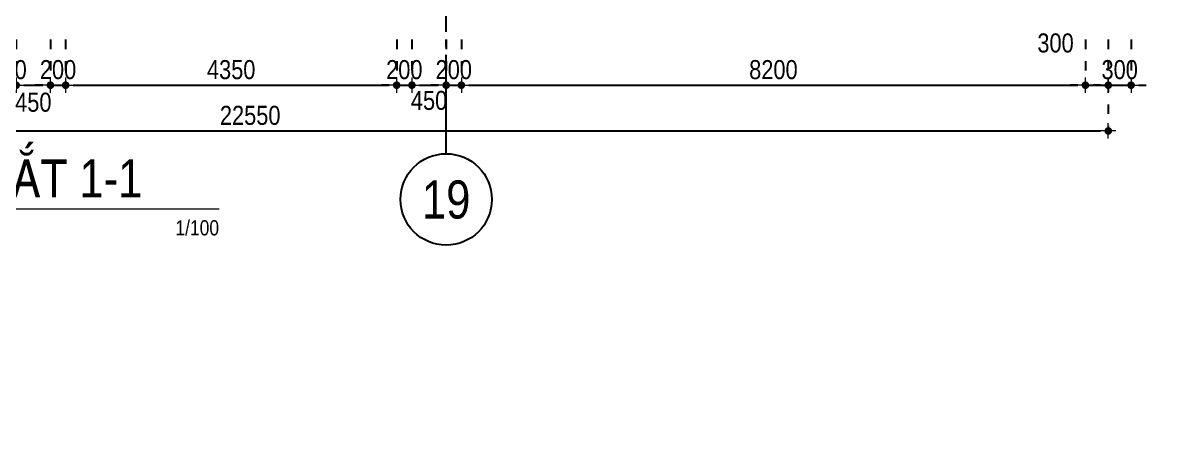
# Model space of a CAD drawing. Header units: millimetres. Extents: x -3021235 to -2791292, y 574414 to 656108.
# Drawn here: x -2971346 to -2956235, y 624110 to 629649 of the extents above; entities that cross this region are included whole.
import ezdxf
from ezdxf.enums import TextEntityAlignment as Align
from ezdxf.xclip import XClip

# ---------------------------------------------------------------- set-up
doc = ezdxf.new("R2010")
doc.units = ezdxf.units.MM
doc.header["$LTSCALE"] = 100
doc.header["$MEASUREMENT"] = 0
for name, pattern in [('A14-Chi Tiet Be Nuoc SH+PCCC$0$Grid Line 200$0$Center101', [13, 10, -1, 1, -1]), ('A8-Chi tiet ramp doc$0$Grid Level$0$Center101', [13, 10, -1, 1, -1]), ('CHG_XX_Luoi truc$0$MB_Luoi truc$0$Center101', [13, 10, -1, 1, -1]), ('HIDDEN5', [2.8375, 1.25, -1.5875])]:
    doc.linetypes.add(name, pattern=pattern)
doc.layers.get('0').update_dxf_attribs({"lineweight": 9})
doc.layers.get('Defpoints').update_dxf_attribs({"color": 254, "lineweight": 0})
for name, color, linetype, lineweight in [("'S_General_Dim_1", 1, 'Continuous', 18), ('CHG_XX_Cot_Ham 1$0$Ap0311_H', 8, 'Continuous', 15), ('CHG_XX_Cot_Ham 2$0$NS-Pier-H2', 150, 'Continuous', 13), ('CHG_XX_Damsan_Ham 1$0$DGIONG', 4, 'Continuous', 13), ('CHG_XX_Damsan_Ham 2$0$CHG_XX_Damsan_Ham 2$0$DBAO', 3, 'Continuous', 13), ('CHG_XX_Damsan_Ham 2$0$CHG_XX_Damsan_Ham 2$0$mach ngung thi cong', 6, 'Continuous', 13), ('CHG_XX_Damsan_Ham 2$0$HATCH', 154, 'Continuous', 9)]:
    doc.layers.add(name, color=color, linetype=linetype, lineweight=lineweight)
for name, color, linetype in [('A14-Chi Tiet Be Nuoc SH+PCCC$0$CHI TIET RAMP DOC$0$Title Line', 24, 'Continuous'), ('A14-Chi Tiet Be Nuoc SH+PCCC$0$CHI TIET RAMP DOC$0$Title Text', 1, 'Continuous'), ('A14-Chi Tiet Be Nuoc SH+PCCC$0$Grid Line 200$0$Grid Line', 251, 'A14-Chi Tiet Be Nuoc SH+PCCC$0$Grid Line 200$0$Center101'), ('A14-Chi Tiet Be Nuoc SH+PCCC$0$Ky hieu Truc', 1, 'Continuous'), ('A8-Chi tiet ramp doc$0$Grid Level$0$Podium Grid Line', 251, 'A8-Chi tiet ramp doc$0$Grid Level$0$Center101'), ('CHG_XX_Cot_Ham 1$0$mb_cot tang 1-3$0$Concrete Line', 6, 'Continuous'), ('CHG_XX_Luoi truc$0$Grid', 34, 'Continuous'), ('CHG_XX_Luoi truc$0$Grid Line', 251, 'CHG_XX_Luoi truc$0$MB_Luoi truc$0$Center101')]:
    doc.layers.add(name, color=color, linetype=linetype)
doc.styles.add('A14-Chi Tiet Be Nuoc SH+PCCC$0$CHI TIET RAMP DOC$0$VNI-HelveC', font='VHELVCN_0.TTF')
doc.styles.add('A14-Chi Tiet Be Nuoc SH+PCCC$0$CHI TIET RAMP DOC$0$VNI-HelveCB', font='VHELVCB_0.TTF')
doc.styles.add('A14-Chi Tiet Be Nuoc SH+PCCC$0$Grid Line 200$0$VNI-HelveCB', font='VHELVCB_0.TTF')
doc.styles.add('ARIAL', font='ARIALN.TTF')
doc.styles.add('CHG_XX_Luoi truc$0$MB_Luoi truc$0$Grid A-F$0$VNI-HelveCB', font='VHELVCB_0.TTF')
doc.dimstyles.new('RHE_100', dxfattribs={"dimscale": 100, "dimtxt": 2.5, "dimasz": 1, "dimexe": 0, "dimexo": 0, "dimgap": 0.75, "dimtad": 1, "dimdec": 0, "dimrnd": 10, "dimzin": 9, "dimdsep": 46, "dimtxsty": 'ARIAL', "dimblk1": 'DIMDOT', "dimblk2": 'DIMDOT', "dimsah": 1, "dimcen": 2, "dimdle": 3, "dimclre": 8, "dimclrt": 2, "dimadec": 0, "dimazin": 0, "dimtfac": 1, "dimtdec": 0, "dimtix": 1, "dimtmove": 2, "dimatfit": 3, "dimldrblk": 'DIMPIJL', "dimfxl": 1, "dimtvp": 1.8, "dimtolj": 1, "dimtzin": 0, "dimarcsym": 0})

# ---------------------------------------------------------------- blocks, each defined once
blk = doc.blocks.new('DIMDOT')
for p, q in [((1, 0), (-1, 0)), ((0, -1), (0, 1))]:
    blk.add_line(p, q)
at = {"const_width": 0.5}
blk.add_lwpolyline([(-0.25, 0, 1), (0.25, 0, 1)], format="xyb", close=True, dxfattribs=at)
blk = doc.blocks.new('*D101')
at = {"layer": "'S_General_Dim_1", "color": 8, "linetype": 'HIDDEN5', "lineweight": -2, "transparency": 16777216}
for p, q in [((-2971636, 629433), (-2971636, 628833)), ((-2971436, 629433), (-2971436, 628833))]:
    blk.add_line(p, q, dxfattribs=at)
at = {"layer": "'S_General_Dim_1", "color": 0, "lineweight": -2, "transparency": 16777216}
for p, q in [((-2971736, 628833), (-2971836, 628833)), ((-2971636, 628833), (-2971436, 628833)), ((-2971336, 628833), (-2971236, 628833))]:
    blk.add_line(p, q, dxfattribs=at)
at = {"layer": 'Defpoints', "color": 0, "transparency": 16777216}
for p in [(-2971636, 629433), (-2971436, 629433), (-2971436, 628833)]:
    blk.add_point(p, dxfattribs=at)
at = {"layer": "'S_General_Dim_1", "color": 0, "lineweight": -2, "transparency": 16777216, "xscale": 100, "yscale": 100, "zscale": 100}
blk.add_blockref('DIMDOT', (-2971636, 628833), dxfattribs=at)
at = {"layer": "'S_General_Dim_1", "color": 0, "lineweight": -2, "transparency": 16777216, "xscale": 100, "yscale": 100, "zscale": 100, "rotation": 180}
blk.add_blockref('DIMDOT', (-2971436, 628833), dxfattribs=at)
at = {"layer": "'S_General_Dim_1", "color": 2, "transparency": 16777216, "insert": (-2971536, 629036), "char_height": 250, "attachment_point": 5, "style": 'ARIAL'}
blk.add_mtext('\\A1;200', dxfattribs=at)
blk = doc.blocks.new('DIMPIJL')
at = {"linetype": 'ByBlock'}
blk.add_solid([(-2.5, 0.42), (-2.5, -0.42), (0, 0)], dxfattribs=at)
blk = doc.blocks.new('*D102')
at = {"layer": "'S_General_Dim_1", "color": 8, "linetype": 'HIDDEN5', "lineweight": -2, "transparency": 16777216}
for p, q in [((-2971436, 629433), (-2971436, 628833)), ((-2970986, 629433), (-2970986, 628833))]:
    blk.add_line(p, q, dxfattribs=at)
at = {"layer": "'S_General_Dim_1", "color": 0, "lineweight": -2, "transparency": 16777216}
blk.add_line((-2971336, 628833), (-2971086, 628833), dxfattribs=at)
at = {"layer": 'Defpoints', "color": 0, "transparency": 16777216}
for p in [(-2971436, 629433), (-2970986, 629433), (-2970986, 628833)]:
    blk.add_point(p, dxfattribs=at)
at = {"layer": "'S_General_Dim_1", "color": 0, "lineweight": -2, "transparency": 16777216, "xscale": 100, "yscale": 100, "zscale": 100, "rotation": 180}
blk.add_blockref('DIMDOT', (-2971436, 628833), dxfattribs=at)
at = {"layer": "'S_General_Dim_1", "color": 0, "lineweight": -2, "transparency": 16777216, "xscale": 100, "yscale": 100, "zscale": 100}
blk.add_blockref('DIMDOT', (-2970986, 628833), dxfattribs=at)
at = {"layer": "'S_General_Dim_1", "color": 2, "transparency": 16777216, "insert": (-2971211, 628608), "char_height": 250, "attachment_point": 5, "style": 'ARIAL'}
blk.add_mtext('\\A1;450', dxfattribs=at)
blk = doc.blocks.new('*D103')
at = {"layer": "'S_General_Dim_1", "color": 8, "linetype": 'HIDDEN5', "lineweight": -2, "transparency": 16777216}
for p, q in [((-2970986, 629433), (-2970986, 628833)), ((-2970786, 629433), (-2970786, 628833))]:
    blk.add_line(p, q, dxfattribs=at)
at = {"layer": "'S_General_Dim_1", "color": 0, "lineweight": -2, "transparency": 16777216}
for p, q in [((-2971086, 628833), (-2971186, 628833)), ((-2970986, 628833), (-2970786, 628833)), ((-2970686, 628833), (-2970586, 628833))]:
    blk.add_line(p, q, dxfattribs=at)
at = {"layer": 'Defpoints', "color": 0, "transparency": 16777216}
for p in [(-2970986, 629433), (-2970786, 629433), (-2970786, 628833)]:
    blk.add_point(p, dxfattribs=at)
at = {"layer": "'S_General_Dim_1", "color": 0, "lineweight": -2, "transparency": 16777216, "xscale": 100, "yscale": 100, "zscale": 100}
blk.add_blockref('DIMDOT', (-2970986, 628833), dxfattribs=at)
at = {"layer": "'S_General_Dim_1", "color": 0, "lineweight": -2, "transparency": 16777216, "xscale": 100, "yscale": 100, "zscale": 100, "rotation": 180}
blk.add_blockref('DIMDOT', (-2970786, 628833), dxfattribs=at)
at = {"layer": "'S_General_Dim_1", "color": 2, "transparency": 16777216, "insert": (-2970886, 629036), "char_height": 250, "attachment_point": 5, "style": 'ARIAL'}
blk.add_mtext('\\A1;200', dxfattribs=at)
blk = doc.blocks.new('*D104')
at = {"layer": "'S_General_Dim_1", "color": 8, "linetype": 'HIDDEN5', "lineweight": -2, "transparency": 16777216}
for p, q in [((-2970786, 629433), (-2970786, 628833)), ((-2966436, 629433), (-2966436, 628833))]:
    blk.add_line(p, q, dxfattribs=at)
at = {"layer": "'S_General_Dim_1", "color": 0, "lineweight": -2, "transparency": 16777216}
blk.add_line((-2970686, 628833), (-2966536, 628833), dxfattribs=at)
at = {"layer": 'Defpoints', "color": 0, "transparency": 16777216}
for p in [(-2970786, 629433), (-2966436, 629433), (-2966436, 628833)]:
    blk.add_point(p, dxfattribs=at)
at = {"layer": "'S_General_Dim_1", "color": 0, "lineweight": -2, "transparency": 16777216, "xscale": 100, "yscale": 100, "zscale": 100, "rotation": 180}
blk.add_blockref('DIMDOT', (-2970786, 628833), dxfattribs=at)
at = {"layer": "'S_General_Dim_1", "color": 0, "lineweight": -2, "transparency": 16777216, "xscale": 100, "yscale": 100, "zscale": 100}
blk.add_blockref('DIMDOT', (-2966436, 628833), dxfattribs=at)
at = {"layer": "'S_General_Dim_1", "color": 2, "transparency": 16777216, "insert": (-2968611, 629036), "char_height": 250, "attachment_point": 5, "style": 'ARIAL'}
blk.add_mtext('\\A1;4350', dxfattribs=at)
blk = doc.blocks.new('*D105')
at = {"layer": "'S_General_Dim_1", "color": 8, "linetype": 'HIDDEN5', "lineweight": -2, "transparency": 16777216}
for p, q in [((-2966436, 629433), (-2966436, 628833)), ((-2966236, 629433), (-2966236, 628833))]:
    blk.add_line(p, q, dxfattribs=at)
at = {"layer": "'S_General_Dim_1", "color": 0, "lineweight": -2, "transparency": 16777216}
for p, q in [((-2966536, 628833), (-2966636, 628833)), ((-2966436, 628833), (-2966236, 628833)), ((-2966136, 628833), (-2966036, 628833))]:
    blk.add_line(p, q, dxfattribs=at)
at = {"layer": 'Defpoints', "color": 0, "transparency": 16777216}
for p in [(-2966436, 629433), (-2966236, 629433), (-2966236, 628833)]:
    blk.add_point(p, dxfattribs=at)
at = {"layer": "'S_General_Dim_1", "color": 0, "lineweight": -2, "transparency": 16777216, "xscale": 100, "yscale": 100, "zscale": 100}
blk.add_blockref('DIMDOT', (-2966436, 628833), dxfattribs=at)
at = {"layer": "'S_General_Dim_1", "color": 0, "lineweight": -2, "transparency": 16777216, "xscale": 100, "yscale": 100, "zscale": 100, "rotation": 180}
blk.add_blockref('DIMDOT', (-2966236, 628833), dxfattribs=at)
at = {"layer": "'S_General_Dim_1", "color": 2, "transparency": 16777216, "insert": (-2966336, 629036), "char_height": 250, "attachment_point": 5, "style": 'ARIAL'}
blk.add_mtext('\\A1;200', dxfattribs=at)
blk = doc.blocks.new('*D106')
at = {"layer": "'S_General_Dim_1", "color": 8, "linetype": 'HIDDEN5', "lineweight": -2, "transparency": 16777216}
for p, q in [((-2966236, 629433), (-2966236, 628833)), ((-2965786, 629433), (-2965786, 628833))]:
    blk.add_line(p, q, dxfattribs=at)
at = {"layer": "'S_General_Dim_1", "color": 0, "lineweight": -2, "transparency": 16777216}
blk.add_line((-2966136, 628833), (-2965886, 628833), dxfattribs=at)
at = {"layer": 'Defpoints', "color": 0, "transparency": 16777216}
for p in [(-2966236, 629433), (-2965786, 629433), (-2965786, 628833)]:
    blk.add_point(p, dxfattribs=at)
at = {"layer": "'S_General_Dim_1", "color": 0, "lineweight": -2, "transparency": 16777216, "xscale": 100, "yscale": 100, "zscale": 100, "rotation": 180}
blk.add_blockref('DIMDOT', (-2966236, 628833), dxfattribs=at)
at = {"layer": "'S_General_Dim_1", "color": 0, "lineweight": -2, "transparency": 16777216, "xscale": 100, "yscale": 100, "zscale": 100}
blk.add_blockref('DIMDOT', (-2965786, 628833), dxfattribs=at)
at = {"layer": "'S_General_Dim_1", "color": 2, "transparency": 16777216, "insert": (-2966011, 628632), "char_height": 250, "attachment_point": 5, "style": 'ARIAL'}
blk.add_mtext('\\A1;450', dxfattribs=at)
blk = doc.blocks.new('*D107')
at = {"layer": "'S_General_Dim_1", "color": 8, "linetype": 'HIDDEN5', "lineweight": -2, "transparency": 16777216}
for p, q in [((-2965786, 629433), (-2965786, 628833)), ((-2965586, 629433), (-2965586, 628833))]:
    blk.add_line(p, q, dxfattribs=at)
at = {"layer": "'S_General_Dim_1", "color": 0, "lineweight": -2, "transparency": 16777216}
for p, q in [((-2965886, 628833), (-2965986, 628833)), ((-2965786, 628833), (-2965586, 628833)), ((-2965486, 628833), (-2965386, 628833))]:
    blk.add_line(p, q, dxfattribs=at)
at = {"layer": 'Defpoints', "color": 0, "transparency": 16777216}
for p in [(-2965786, 629433), (-2965586, 629433), (-2965586, 628833)]:
    blk.add_point(p, dxfattribs=at)
at = {"layer": "'S_General_Dim_1", "color": 0, "lineweight": -2, "transparency": 16777216, "xscale": 100, "yscale": 100, "zscale": 100}
blk.add_blockref('DIMDOT', (-2965786, 628833), dxfattribs=at)
at = {"layer": "'S_General_Dim_1", "color": 0, "lineweight": -2, "transparency": 16777216, "xscale": 100, "yscale": 100, "zscale": 100, "rotation": 180}
blk.add_blockref('DIMDOT', (-2965586, 628833), dxfattribs=at)
at = {"layer": "'S_General_Dim_1", "color": 2, "transparency": 16777216, "insert": (-2965686, 629036), "char_height": 250, "attachment_point": 5, "style": 'ARIAL'}
blk.add_mtext('\\A1;200', dxfattribs=at)
blk = doc.blocks.new('*D108')
at = {"layer": "'S_General_Dim_1", "color": 8, "linetype": 'HIDDEN5', "lineweight": -2, "transparency": 16777216}
for p, q in [((-2965586, 629433), (-2965586, 628833)), ((-2957386, 629433), (-2957386, 628833))]:
    blk.add_line(p, q, dxfattribs=at)
at = {"layer": "'S_General_Dim_1", "color": 0, "lineweight": -2, "transparency": 16777216}
blk.add_line((-2965486, 628833), (-2957486, 628833), dxfattribs=at)
at = {"layer": 'Defpoints', "color": 0, "transparency": 16777216}
for p in [(-2965586, 629433), (-2957386, 629433), (-2957386, 628833)]:
    blk.add_point(p, dxfattribs=at)
at = {"layer": "'S_General_Dim_1", "color": 0, "lineweight": -2, "transparency": 16777216, "xscale": 100, "yscale": 100, "zscale": 100, "rotation": 180}
blk.add_blockref('DIMDOT', (-2965586, 628833), dxfattribs=at)
at = {"layer": "'S_General_Dim_1", "color": 0, "lineweight": -2, "transparency": 16777216, "xscale": 100, "yscale": 100, "zscale": 100}
blk.add_blockref('DIMDOT', (-2957386, 628833), dxfattribs=at)
at = {"layer": "'S_General_Dim_1", "color": 2, "transparency": 16777216, "insert": (-2961486, 629036), "char_height": 250, "attachment_point": 5, "style": 'ARIAL'}
blk.add_mtext('\\A1;8200', dxfattribs=at)
blk = doc.blocks.new('*D109')
at = {"layer": "'S_General_Dim_1", "color": 8, "linetype": 'HIDDEN5', "lineweight": -2, "transparency": 16777216}
for p, q in [((-2957386, 629433), (-2957386, 628833)), ((-2957086, 629433), (-2957086, 628833))]:
    blk.add_line(p, q, dxfattribs=at)
at = {"layer": "'S_General_Dim_1", "color": 0, "lineweight": -2, "transparency": 16777216}
for p, q in [((-2957486, 628833), (-2957586, 628833)), ((-2957386, 628833), (-2957086, 628833)), ((-2956986, 628833), (-2956886, 628833))]:
    blk.add_line(p, q, dxfattribs=at)
at = {"layer": 'Defpoints', "color": 0, "transparency": 16777216}
for p in [(-2957386, 629433), (-2957086, 629433), (-2957086, 628833)]:
    blk.add_point(p, dxfattribs=at)
at = {"layer": "'S_General_Dim_1", "color": 0, "lineweight": -2, "transparency": 16777216, "xscale": 100, "yscale": 100, "zscale": 100}
blk.add_blockref('DIMDOT', (-2957386, 628833), dxfattribs=at)
at = {"layer": "'S_General_Dim_1", "color": 0, "lineweight": -2, "transparency": 16777216, "xscale": 100, "yscale": 100, "zscale": 100, "rotation": 180}
blk.add_blockref('DIMDOT', (-2957086, 628833), dxfattribs=at)
at = {"layer": "'S_General_Dim_1", "color": 2, "transparency": 16777216, "insert": (-2957779, 629386), "char_height": 250, "attachment_point": 5, "style": 'ARIAL'}
blk.add_mtext('\\A1;300', dxfattribs=at)
blk = doc.blocks.new('*D110')
at = {"layer": "'S_General_Dim_1", "color": 8, "linetype": 'HIDDEN5', "lineweight": -2, "transparency": 16777216}
for p, q in [((-2957086, 629433), (-2957086, 628833)), ((-2956786, 629433), (-2956786, 628833))]:
    blk.add_line(p, q, dxfattribs=at)
at = {"layer": "'S_General_Dim_1", "color": 0, "lineweight": -2, "transparency": 16777216}
for p, q in [((-2957186, 628833), (-2957286, 628833)), ((-2957086, 628833), (-2956786, 628833)), ((-2956686, 628833), (-2956586, 628833))]:
    blk.add_line(p, q, dxfattribs=at)
at = {"layer": 'Defpoints', "color": 0, "transparency": 16777216}
for p in [(-2957086, 629433), (-2956786, 629433), (-2956786, 628833)]:
    blk.add_point(p, dxfattribs=at)
at = {"layer": "'S_General_Dim_1", "color": 0, "lineweight": -2, "transparency": 16777216, "xscale": 100, "yscale": 100, "zscale": 100}
blk.add_blockref('DIMDOT', (-2957086, 628833), dxfattribs=at)
at = {"layer": "'S_General_Dim_1", "color": 0, "lineweight": -2, "transparency": 16777216, "xscale": 100, "yscale": 100, "zscale": 100, "rotation": 180}
blk.add_blockref('DIMDOT', (-2956786, 628833), dxfattribs=at)
at = {"layer": "'S_General_Dim_1", "color": 2, "transparency": 16777216, "insert": (-2956936, 629036), "char_height": 250, "attachment_point": 5, "style": 'ARIAL'}
blk.add_mtext('\\A1;300', dxfattribs=at)
blk = doc.blocks.new('*D111')
at = {"layer": "'S_General_Dim_1", "color": 8, "linetype": 'HIDDEN5', "lineweight": -2, "transparency": 16777216}
for p, q in [((-2979636, 629433), (-2979636, 628233)), ((-2957086, 629433), (-2957086, 628233))]:
    blk.add_line(p, q, dxfattribs=at)
at = {"layer": "'S_General_Dim_1", "color": 0, "lineweight": -2, "transparency": 16777216}
blk.add_line((-2979536, 628233), (-2957186, 628233), dxfattribs=at)
at = {"layer": 'Defpoints', "color": 0, "transparency": 16777216}
for p in [(-2979636, 629433), (-2957086, 629433), (-2957086, 628233)]:
    blk.add_point(p, dxfattribs=at)
at = {"layer": "'S_General_Dim_1", "color": 0, "lineweight": -2, "transparency": 16777216, "xscale": 100, "yscale": 100, "zscale": 100, "rotation": 180}
blk.add_blockref('DIMDOT', (-2979636, 628233), dxfattribs=at)
at = {"layer": "'S_General_Dim_1", "color": 0, "lineweight": -2, "transparency": 16777216, "xscale": 100, "yscale": 100, "zscale": 100}
blk.add_blockref('DIMDOT', (-2957086, 628233), dxfattribs=at)
at = {"layer": "'S_General_Dim_1", "color": 2, "transparency": 16777216, "insert": (-2968361, 628436), "char_height": 250, "attachment_point": 5, "style": 'ARIAL'}
blk.add_mtext('\\A1;22550', dxfattribs=at)
blk = doc.blocks.new('*U128')
at = {"layer": 'A14-Chi Tiet Be Nuoc SH+PCCC$0$CHI TIET RAMP DOC$0$Title Line', "linetype": 'ByBlock', "lineweight": -2}
blk.add_line((6, 0), (57, 0), dxfattribs=at)
at = {"layer": 'A14-Chi Tiet Be Nuoc SH+PCCC$0$CHI TIET RAMP DOC$0$Title Text', "linetype": 'ByBlock', "lineweight": -2, "style": 'A14-Chi Tiet Be Nuoc SH+PCCC$0$CHI TIET RAMP DOC$0$VNI-HelveC'}
blk.add_text('TYÛ LEÄ', height=2, dxfattribs=at).set_placement((12, -1.5), align=Align.TOP_LEFT)
at = {"layer": 'A14-Chi Tiet Be Nuoc SH+PCCC$0$CHI TIET RAMP DOC$0$Title Text', "linetype": 'ByBlock', "lineweight": -2, "style": 'A14-Chi Tiet Be Nuoc SH+PCCC$0$CHI TIET RAMP DOC$0$VNI-HelveCB'}
blk.add_attdef('NAME', (12, 1.5), '', height=5, dxfattribs=at)
at = {"layer": 'A14-Chi Tiet Be Nuoc SH+PCCC$0$CHI TIET RAMP DOC$0$Title Text', "linetype": 'ByBlock', "lineweight": -2, "style": 'A14-Chi Tiet Be Nuoc SH+PCCC$0$CHI TIET RAMP DOC$0$VNI-HelveC'}
blk.add_attdef('SCALE', text='', height=2, dxfattribs=at).set_placement((57, -1.5), align=Align.TOP_RIGHT)
blk = doc.blocks.new('*U1208')
at = {"layer": 'CHG_XX_Luoi truc$0$Grid Line'}
blk.add_line((0, 0), (0, 438), dxfattribs=at)
at = {"layer": 'CHG_XX_Luoi truc$0$Grid', "lineweight": -2, "style": 'CHG_XX_Luoi truc$0$MB_Luoi truc$0$Grid A-F$0$VNI-HelveCB'}
for tag, p in [('GRIDSUB', (0, 447)), ('GRID', (0, -9))]:
    blk.add_attdef(tag, text='', height=5, dxfattribs=at).set_placement(p, align=Align.MIDDLE)
blk = doc.blocks.new('CHG_XX_Luoi truc')
at = {"layer": 'CHG_XX_Luoi truc$0$Grid', "xscale": 300.0000000000013, "yscale": 300.0000000000013, "zscale": 300.0000000000013, "rotation": 90}
blk.add_blockref('*U1208', (110703, 116150), dxfattribs=at)
blk = doc.blocks.new('CHG_XX_Cot_Ham 2')
at = {"layer": 'CHG_XX_Cot_Ham 2$0$NS-Pier-H2'}
h = blk.add_hatch(color=256, dxfattribs=at)
h.dxf.hatch_style = 1
h.paths.add_polyline_path([(99639.2, 163400), (-10900, 163400), (-10900, 85450), (-300, 85450), (-300, 84050), (32350, 84050), (32350, -9000), (103575.5, -9000), (106050, -6022), (106050, 158254.3)])
h.paths.add_polyline_path([(99533.7, 163100), (105750, 158110.4), (105750, 90450), (105650, 90450), (105750, 90450), (105750, 13850), (105750, 13722.3), (105750, -5913.6), (103434.7, -8700), (93599.8, -8700), (93299.8, -8700), (32650, -8700), (32650, 84350), (0, 84350), (0, 85750), (-10600, 85750), (-10600, 163100), (93600, 163100)], flags=16)
blk.add_blockref('CHG_XX_Luoi truc', (0, 0), dxfattribs=at)
blk = doc.blocks.new('CHG_XX_Damsan_Ham 2', base_point=(3089256, -609981))
at = {"layer": 'CHG_XX_Damsan_Ham 2$0$CHG_XX_Damsan_Ham 2$0$mach ngung thi cong'}
blk.add_lwpolyline([(23700, 90148), (-100, 90150), (-100, 153400), (99650, 153400), (99650, 71950), (75851, 71950), (75851, 88800), (75851, 88800), (75851, 129600), (23700, 129600)], close=True, dxfattribs=at)
at = {"layer": 'CHG_XX_Damsan_Ham 2$0$CHG_XX_Damsan_Ham 2$0$DBAO'}
blk.add_blockref('CHG_XX_Cot_Ham 2', (0, 0), dxfattribs=at)
at = {"layer": 'CHG_XX_Damsan_Ham 2$0$HATCH'}
blk.add_blockref('CHG_XX_Cot_Ham 2', (0, 0), dxfattribs=at)
blk = doc.blocks.new('CHG_XX_Cot_Ham 1')
at = {"layer": 'CHG_XX_Cot_Ham 1$0$Ap0311_H'}
h = blk.add_hatch(color=256, dxfattribs=at)
h.dxf.hatch_style = 1
h.paths.add_polyline_path([(99639.2, 163400), (-10900, 163400), (-10900, 85450), (-300, 85450), (-300, 84050), (32350, 84050), (32350, -9000), (103575.5, -9000), (106050, -6022), (106050, 158254.3)])
h.paths.add_polyline_path([(99533.7, 163100), (105750, 158110.4), (105750, 90450), (105650, 90450), (105650, 90450), (105750, 90450), (105750, 13850), (105750, 13825.9), (105750, -5913.6), (103434.7, -8700), (93600, -8700), (32650, -8700), (32650, 84350), (0, 84350), (0, 85750), (-10600, 85750), (-10600, 163100), (93600, 163100)], flags=16)
at = {"layer": 'CHG_XX_Cot_Ham 1$0$mb_cot tang 1-3$0$Concrete Line'}
blk.add_blockref('CHG_XX_Luoi truc', (0, 0), dxfattribs=at)
blk = doc.blocks.new('CHG_XX_Damsan_Ham 1', base_point=(3089256, -609981))
at = {"layer": 'CHG_XX_Damsan_Ham 1$0$DGIONG'}
blk.add_blockref('CHG_XX_Cot_Ham 1', (0, 0), dxfattribs=at)

msp = doc.modelspace()

# ---------------------------------------------------------------- linework, layer by layer
at = {"layer": 'A14-Chi Tiet Be Nuoc SH+PCCC$0$Grid Line 200$0$Grid Line'}
msp.add_line((-2965785.9, 628233.4), (-2965785.9, 639033.4), dxfattribs=at)
at = {"layer": 'A14-Chi Tiet Be Nuoc SH+PCCC$0$Ky hieu Truc', "lineweight": -2}
msp.add_line((-2965785.9, 627933.4), (-2965785.9, 628233.4), dxfattribs=at)
msp.add_circle((-2965785.9, 627333.4), 600, dxfattribs=at)

# ---------------------------------------------------------------- block references
at = {"xscale": 100, "yscale": 100, "zscale": 100}
msp.add_blockref('*U128', (-2974470.2, 627211.1), dxfattribs=at).add_auto_attribs({'NAME': 'MAËT CAÉT 1-1', 'SCALE': '1/100'})
at = {"layer": 'A8-Chi tiet ramp doc$0$Grid Level$0$Podium Grid Line'}
ref = msp.add_blockref('CHG_XX_Damsan_Ham 2', (45737.8, -98770.6), dxfattribs=at)
XClip(ref).set_block_clipping_path([(93137.2532517398, 75145.4415100714), (106717.2152070859, 128458.8479890045)])
ref = msp.add_blockref('CHG_XX_Damsan_Ham 1', (62941.5, -98770.6), dxfattribs=at)
XClip(ref).set_block_clipping_path([(93170.3433262068, 75208.4113567047), (106650.0424245549, 128471.1150953922)])

# ---------------------------------------------------------------- texts
at = {"layer": 'A14-Chi Tiet Be Nuoc SH+PCCC$0$Ky hieu Truc', "color": 3, "style": 'A14-Chi Tiet Be Nuoc SH+PCCC$0$Grid Line 200$0$VNI-HelveCB'}
msp.add_text('19', height=500, dxfattribs=at).set_placement((-2965785.9, 627333.4), align=Align.MIDDLE)

# ---------------------------------------------------------------- dimensions: what is measured, and where the dimension line sits
at = {"layer": "'S_General_Dim_1"}
for base, p1, p2, picture, middle in [((-2957086.3, 628833.4), (-2957386.3, 629433.4), (-2957086.3, 629433.4), '*D109', (-2957778.8, 629385.6)), ((-2970985.9, 628833.4), (-2971435.9, 629433.4), (-2970985.9, 629433.4), '*D102', (-2971210.9, 628607.8)), ((-2965785.9, 628833.4), (-2966235.9, 629433.4), (-2965785.9, 629433.4), '*D106', (-2966010.9, 628631.6))]:
    dim = msp.add_linear_dim(base=base, p1=p1, p2=p2, dimstyle='RHE_100', dxfattribs=at)
    dim.commit()
    dim.dimension.update_dxf_attribs({"geometry": picture, "text_midpoint": middle, "dimtype": 160})
for base, p1, p2, picture, middle in [((-2957086.3, 628233.4), (-2979636.3, 629433.4), (-2957086.3, 629433.4), '*D111', (-2968361.3, 628436.1)), ((-2971435.9, 628833.4), (-2971635.9, 629433.4), (-2971435.9, 629433.4), '*D101', (-2971535.9, 629036.1)), ((-2970785.9, 628833.4), (-2970985.9, 629433.4), (-2970785.9, 629433.4), '*D103', (-2970885.9, 629036.1)), ((-2966435.9, 628833.4), (-2970785.9, 629433.4), (-2966435.9, 629433.4), '*D104', (-2968610.9, 629036.1)), ((-2966235.9, 628833.4), (-2966435.9, 629433.4), (-2966235.9, 629433.4), '*D105', (-2966335.9, 629036.1)), ((-2965585.9, 628833.4), (-2965785.9, 629433.4), (-2965585.9, 629433.4), '*D107', (-2965685.9, 629036.1)), ((-2957386.3, 628833.4), (-2965585.9, 629433.4), (-2957386.3, 629433.4), '*D108', (-2961486.1, 629036.1)), ((-2956786.3, 628833.4), (-2957086.3, 629433.4), (-2956786.3, 629433.4), '*D110', (-2956936.3, 629036.1))]:
    dim = msp.add_linear_dim(base=base, p1=p1, p2=p2, dimstyle='RHE_100', dxfattribs=at)
    dim.commit()
    dim.dimension.update_dxf_attribs({"geometry": picture, "text_midpoint": middle})

doc.saveas('drawing.dxf')
